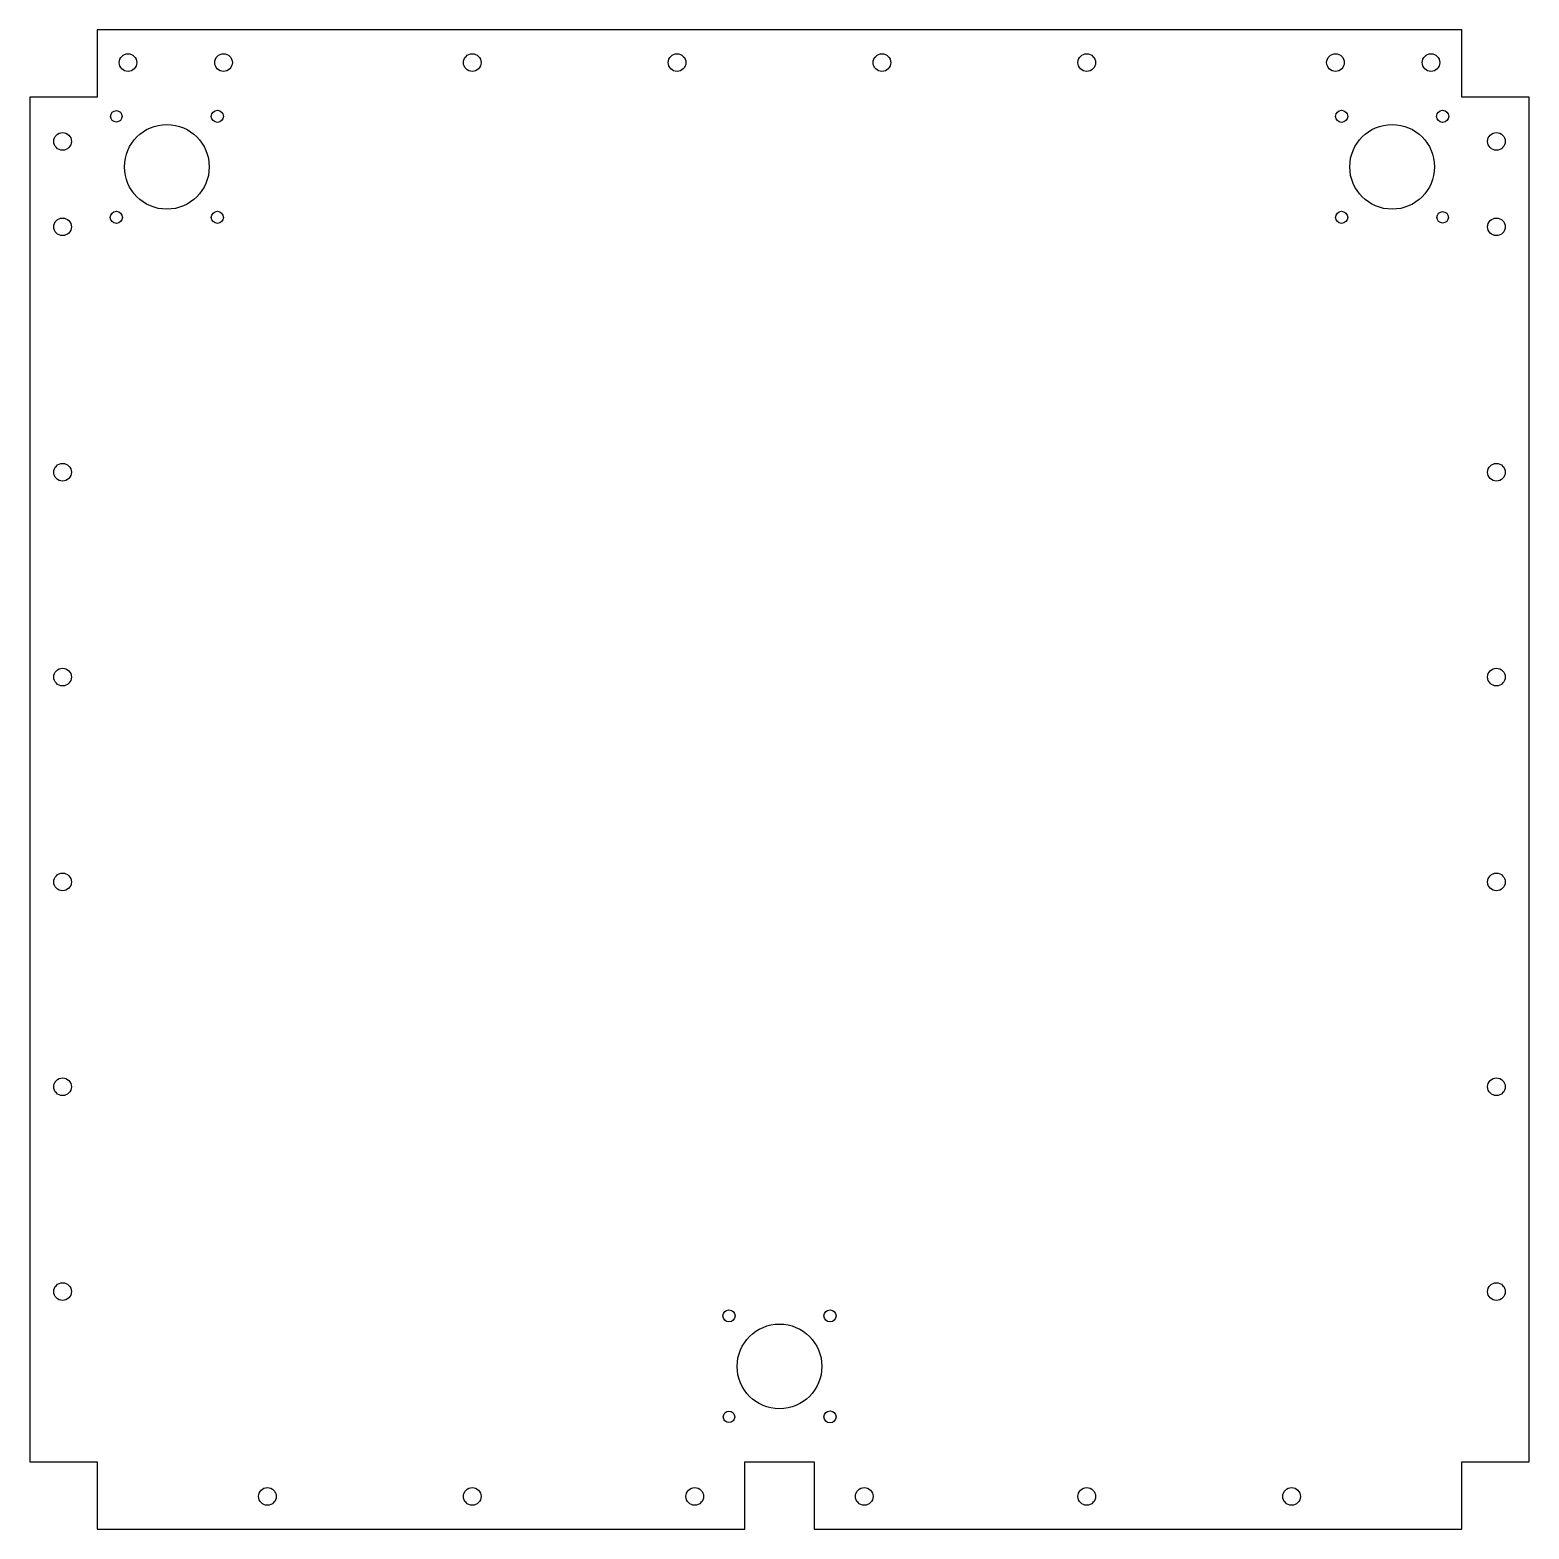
# Model space of a CAD drawing. Header units: millimetres. Extents: x -185 to 275, y -10 to 450.
import ezdxf

# ---------------------------------------------------------------- set-up
doc = ezdxf.new("R2010")
doc.units = ezdxf.units.MM
doc.layers.get('0').update_dxf_attribs({"linetype": 'CONTINUOUS'})

msp = doc.modelspace()

# ---------------------------------------------------------------- linework, layer by layer
msp.add_lwpolyline([(34.4, -10), (34.4, 10.6), (55.6, 10.6), (55.6, -10), (254.4, -10), (254.4, 10.6), (275, 10.6), (275, 429.4), (254.4, 429.4), (254.4, 450), (-164.4, 450), (-164.4, 429.4), (-185, 429.4), (-185, 10.6), (-164.4, 10.6), (-164.4, -10)], close=True)
for centre, radius in [((-154.92, 440), 2.7), ((-125.6, 440), 2.7), ((-49.29, 440), 2.7), ((13.57, 440), 2.7), ((76.43, 440), 2.7), ((139.29, 440), 2.7), ((215.6, 440), 2.7), ((244.92, 440), 2.7), ((-158.5, 423.5), 1.75), ((-127.5, 423.5), 1.85), ((217.5, 423.5), 1.85), ((248.5, 423.5), 1.85), ((-143, 408), 13), ((233, 408), 13), ((-175, 415.81), 2.7), ((265, 415.81), 2.7), ((-175, 389.6), 2.7), ((-158.5, 392.5), 1.85), ((-127.5, 392.5), 1.85), ((217.5, 392.5), 1.85), ((248.5, 392.5), 1.75), ((265, 389.6), 2.7), ((-175, 314.29), 2.7), ((265, 314.29), 2.7), ((-175, 251.43), 2.7), ((265, 251.43), 2.7), ((-175, 188.57), 2.7), ((265, 188.57), 2.7), ((-175, 125.71), 2.7), ((265, 125.71), 2.7), ((-175, 62.86), 2.7), ((265, 62.86), 2.7), ((29.5, 55.4), 1.85), ((60.5, 55.4), 1.85), ((45, 39.9), 13), ((29.5, 24.4), 1.75), ((60.5, 24.4), 1.85), ((-112.14, 0), 2.7), ((-49.29, 0), 2.7), ((19, 0), 2.7), ((71, 0), 2.7), ((139.29, 0), 2.7), ((202.14, 0), 2.7)]:
    msp.add_circle(centre, radius)

doc.saveas('drawing.dxf')
